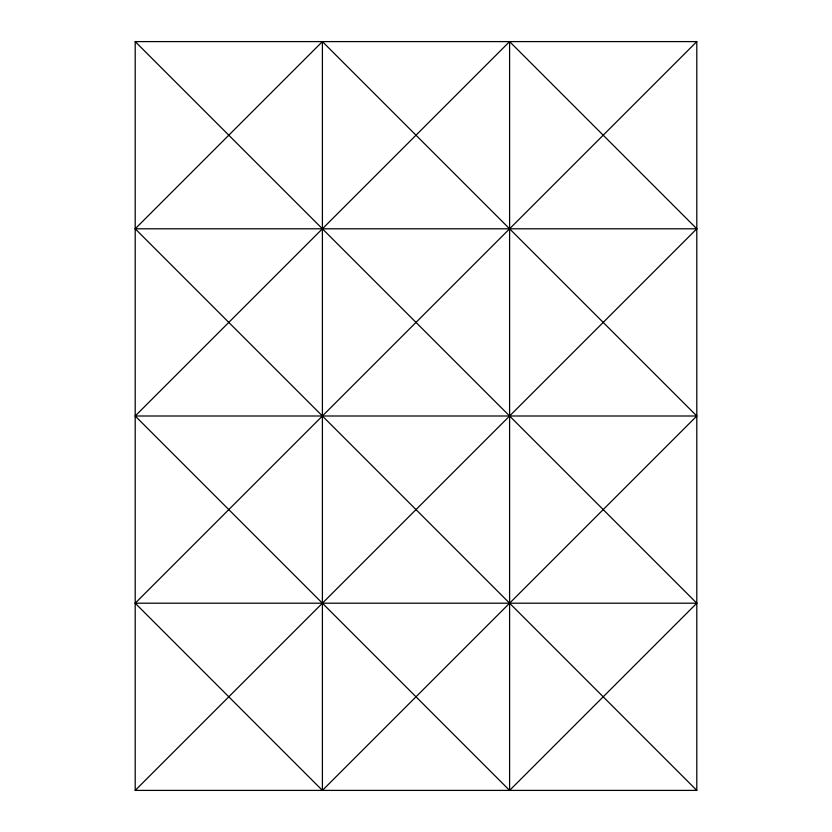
<?xml version="1.0" encoding="UTF-8"?>
<svg xmlns="http://www.w3.org/2000/svg" width="832" height="832" viewBox="0 0 832 832"><rect width="100%" height="100%" fill="white"/><g stroke="black" fill="none" stroke-linecap="round" stroke-linejoin="round"><path stroke-width="1.25" d="M696.8 790.4L135.2 228.8L322.4 41.6L696.8 416L322.4 790.4L135.2 603.2L696.8 41.6L135.2 41.6L135.2 790.4L696.8 790.4L696.8 41.6M135.2 41.6L696.8 603.2L509.6 790.4L135.2 416L509.6 41.6L696.8 228.8L135.2 790.4M135.2 228.8L696.8 228.8M135.2 416L696.8 416M135.2 603.2L696.8 603.2M509.6 41.6L509.6 790.4M322.4 41.6L322.4 790.4"/></g></svg>
